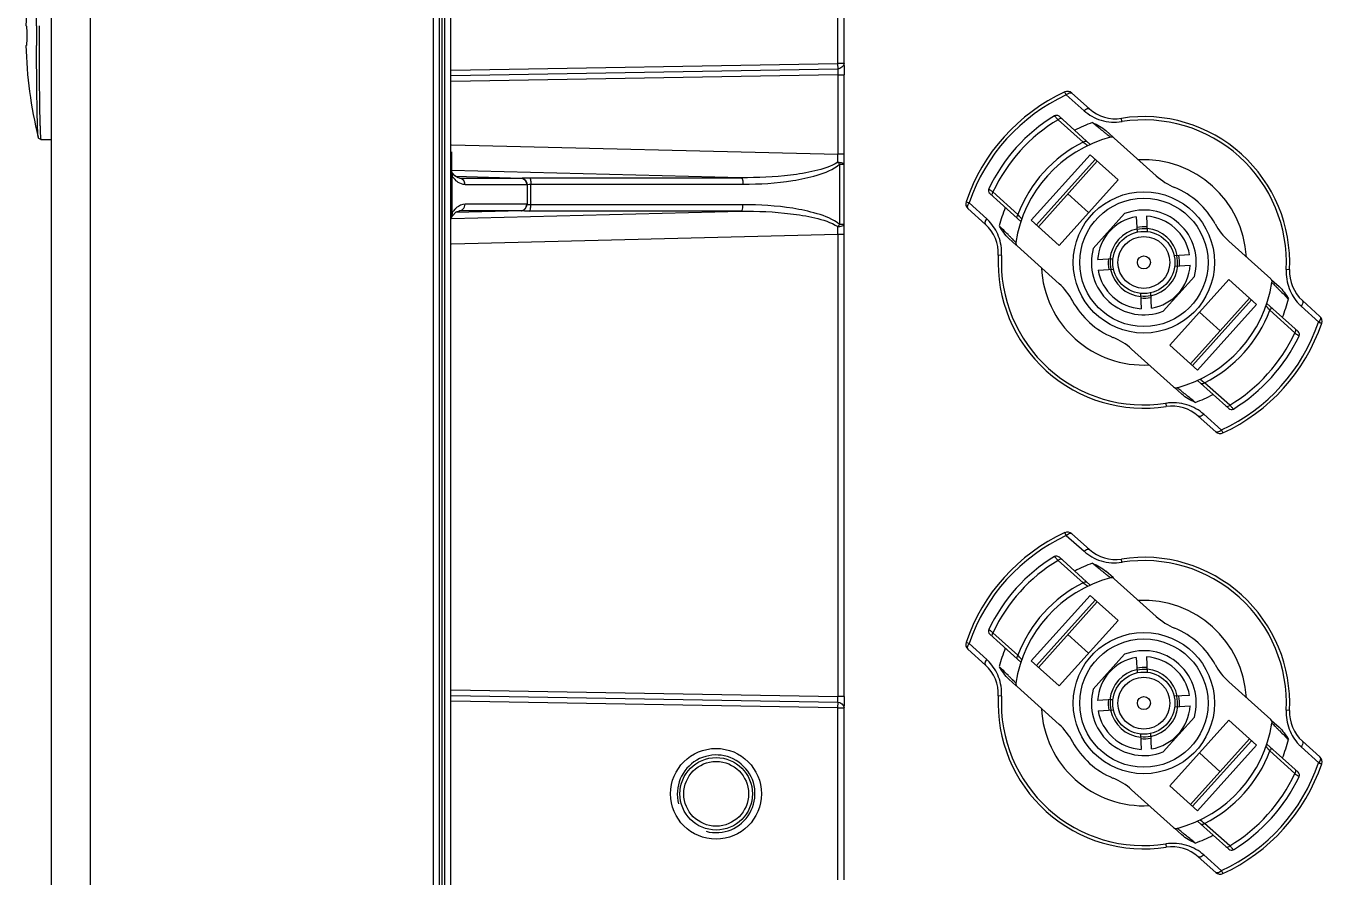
# Model space of a CAD drawing. Header units: millimetres. Extents: x 10297564 to 11610295, y -9287743 to -8409454.
# Drawn here: x 10483300 to 10485306, y -9077345 to -9076027 of the extents above; entities that cross this region are included whole.
import ezdxf

# ---------------------------------------------------------------- set-up
doc = ezdxf.new("R2010")
doc.units = ezdxf.units.MM
doc.header["$LTSCALE"] = 100
doc.layers.add('-0', color=7, linetype='Continuous')

# ---------------------------------------------------------------- blocks, each defined once
blk = doc.blocks.new('인버터 외형도')
at = {"layer": '-0', "linetype": 'Continuous'}
for p, q in [((85648.9, 54652.9), (85648.9, 52335.9)), ((85694.4, 52335.9), (85694.4, 54652.9)), ((86092.3, 54652.9), (86092.4, 52336)), ((86099.8, 52336), (86099.8, 54652.9)), ((86102.7, 52486.1), (86102.7, 54442.5)), ((86105.5, 54442.5), (86105.5, 52591.7)), ((86113, 52591.7), (86112.9, 54442.5)), ((86561.9, 54279.1), (86561.9, 54079.2)), ((86569.5, 54079.2), (86569.5, 54279.1)), ((85619.9, 54122.7), (85619.5, 54122.7)), ((85619.5, 54100.1), (85619.9, 54100.1)), ((86113.3, 54071.3), (86561.9, 54079.2)), ((86561.9, 54079.2), (86562, 54072.7)), ((86569.5, 54079.2), (86561.9, 54079.2)), ((86562, 54072.7), (86113.3, 54064.8)), ((86562.1, 54066.1), (86113.3, 54058.3)), ((86562.1, 54066.1), (86562.1, 53973.7)), ((86562.1, 54066.1), (86569.6, 54066.1)), ((86569.6, 53973.7), (86569.6, 54066.1)), ((86827.4, 54042.6), (86825.8, 54046)), ((86854.4, 54026.4), (86834, 54044.8)), ((86827.4, 54042.6), (86848, 54024.3)), ((86817.9, 54013.8), (86847.1, 53987.8)), ((86855.3, 53985.1), (86819, 54017.8)), ((86892.1, 54011.6), (86891.5, 54015.4)), ((86882.2, 53993.3), (86873.4, 54001.2)), ((85636.8, 53991), (85648.9, 53991)), ((86113.5, 53984.8), (86562.1, 53973.7)), ((86883.1, 53992.5), (86931.8, 53948.6)), ((86569.6, 53973.7), (86562.1, 53973.7)), ((86855.1, 53973.1), (86786.7, 53897.1)), ((86855.1, 53973.1), (86887.5, 53944)), ((86450.1, 53946.5), (86113.5, 53954.8)), ((86113.5, 53954), (86113.5, 53954.1)), ((86113.6, 53953.7), (86113.5, 53954.1)), ((86113.7, 53953.4), (86113.6, 53953.7)), ((86117.6, 53948.5), (86113.7, 53953.4)), ((86564.1, 53962.1), (86564.1, 53892.1)), ((86564.1, 53962.1), (86569.6, 53962.1)), ((86569.6, 53892.1), (86569.6, 53962.1)), ((86861.1, 53967.7), (86792.7, 53891.7)), ((86863.4, 53965.6), (86795, 53889.6)), ((86113.4, 53948.2), (86113.4, 53905.9)), ((86114.5, 53948.2), (86113.4, 53948.2)), ((86114.5, 53905.9), (86114.5, 53948.2)), ((86118.3, 53948.1), (86194.8, 53946.1)), ((86122.8, 53946.1), (86122.7, 53946.1)), ((86122.8, 53946.1), (86123.1, 53946.1)), ((86123.1, 53946.1), (86194.5, 53946.1)), ((86129.3, 53938.6), (86200.9, 53938.6)), ((86194.8, 53946.1), (86195.2, 53946.1)), ((86201.4, 53938.6), (86200.9, 53938.6)), ((86201.4, 53938.6), (86201.4, 53915.5)), ((86203.9, 53946.5), (86450.1, 53946.5)), ((86205.8, 53915.1), (86205.8, 53939)), ((86205.8, 53939), (86452, 53939)), ((86887.5, 53944), (86819, 53867.9)), ((86774.8, 53895.6), (86738.5, 53928.3)), ((86771.2, 53903.6), (86742.3, 53929.9)), ((86829.2, 53927.6), (86853.2, 53906)), ((86194.8, 53908), (86118.3, 53906)), ((86118.9, 53906.7), (86122.7, 53908)), ((86123.1, 53908), (86122.7, 53908)), ((86194.5, 53908), (86123.1, 53908)), ((86200.9, 53915.6), (86129.3, 53915.6)), ((86195.2, 53908), (86194.8, 53908)), ((86200.9, 53915.6), (86201.4, 53915.5)), ((86452, 53915.1), (86205.8, 53915.1)), ((86711.1, 53918.6), (86714.6, 53917.4)), ((86713.1, 53910.6), (86733.6, 53892.2)), ((86735, 53898.8), (86714.6, 53917.4)), ((86114.5, 53905.9), (86113.4, 53905.9)), ((86113.4, 53904.9), (86113.4, 53905.9)), ((86113.5, 53899.3), (86450.1, 53907.7)), ((86113.5, 53900), (86113.5, 53900.1)), ((86113.6, 53900.6), (86113.7, 53900.7)), ((86113.7, 53900.7), (86114.5, 53902)), ((86113.7, 53900.7), (86113.7, 53900.7)), ((86114.5, 53902), (86118.9, 53906.7)), ((86450.1, 53907.7), (86203.9, 53907.6)), ((86819, 53867.9), (86786.7, 53897.1)), ((86858.8, 53864.4), (86895.2, 53904.8)), ((86908.7, 53901.1), (86909.7, 53883)), ((86921.7, 53883.7), (86920.8, 53901.7)), ((86562.1, 53880.4), (86113.5, 53869.3)), ((86562.1, 53880.4), (86562.1, 53344.1)), ((86569.6, 53880.4), (86562.1, 53880.4)), ((86569.6, 53892.1), (86564.1, 53892.1)), ((86569.6, 53344.1), (86569.6, 53880.4)), ((86769.3, 53868.2), (86760.7, 53875.9)), ((86770.3, 53867.2), (86819, 53823.4)), ((87064.8, 53828.9), (87016.1, 53872.7)), ((86752.2, 53856.2), (86748.5, 53856.4)), ((86882, 53852.2), (86863.9, 53851.3)), ((86970.6, 53856.9), (86952.5, 53855.9)), ((86864.5, 53839.3), (86882.6, 53840.2)), ((86953.1, 53843.9), (86971.2, 53844.8)), ((87086.6, 53839.7), (87082.9, 53839.9)), ((86976.3, 53831.8), (86939.9, 53791.4)), ((86947.6, 53752.1), (87016.1, 53828.2)), ((87016.1, 53828.2), (87048.4, 53799.1)), ((87065.8, 53828), (87074.4, 53820.2)), ((86913.4, 53812.5), (86914.3, 53794.4)), ((86926.4, 53795), (86925.4, 53813.1)), ((86971.7, 53730.5), (87040.1, 53806.5)), ((86974, 53728.4), (87042.4, 53804.5)), ((87121.9, 53785.5), (87101.5, 53803.9)), ((87048.4, 53799.1), (86979.9, 53723)), ((87005.9, 53768.5), (86981.9, 53790.2)), ((87096.6, 53767.8), (87060.3, 53800.5)), ((87063.9, 53792.6), (87092.8, 53766.3)), ((87100.1, 53797.3), (87120.5, 53778.7)), ((86903.3, 53747.5), (86952, 53703.6)), ((86979.9, 53723), (86947.6, 53752.1)), ((86952.9, 53702.8), (86961.6, 53695)), ((87016.1, 53678.4), (86979.8, 53711)), ((87017.2, 53682.3), (86988, 53708.4)), ((86943, 53684.5), (86943.5, 53680.8)), ((86980.7, 53669.7), (87001.1, 53651.3)), ((87007.7, 53653.5), (86987.1, 53671.8)), ((87007.7, 53653.5), (87009.3, 53650.1)), ((86827.4, 53531), (86825.8, 53534.4)), ((86854.4, 53514.8), (86834, 53533.1)), ((86827.4, 53531), (86848, 53512.7)), ((86817.9, 53502.1), (86847.1, 53476.1)), ((86855.3, 53473.4), (86819, 53506.1)), ((86892.1, 53500), (86891.5, 53503.7)), ((86882.2, 53481.7), (86873.4, 53489.5)), ((86883.1, 53480.8), (86931.8, 53437)), ((86855.1, 53461.4), (86786.7, 53385.4)), ((86855.1, 53461.4), (86887.5, 53432.3)), ((86861.1, 53456), (86792.7, 53380)), ((86863.4, 53454), (86795, 53377.9)), ((86887.5, 53432.3), (86819, 53356.3)), ((86774.8, 53384), (86738.5, 53416.6)), ((86771.2, 53391.9), (86742.3, 53418.2)), ((86829.2, 53415.9), (86853.2, 53394.3)), ((86711.1, 53407), (86714.6, 53405.8)), ((86713.1, 53398.9), (86733.6, 53380.5)), ((86735, 53387.1), (86714.6, 53405.8)), ((86819, 53356.3), (86786.7, 53385.4)), ((86858.8, 53352.7), (86895.2, 53393.1)), ((86908.7, 53389.4), (86909.7, 53371.4)), ((86921.7, 53372), (86920.8, 53390.1)), ((86113.3, 53351.9), (86562.1, 53344.1)), ((86769.3, 53356.5), (86760.7, 53364.2)), ((86770.3, 53355.6), (86819, 53311.7)), ((87064.8, 53317.2), (87016.1, 53361.1)), ((86113.3, 53345.4), (86562.1, 53337.5)), ((86561.9, 53331), (86113.3, 53338.8)), ((86562.1, 53337.5), (86561.9, 53331)), ((86569.6, 53344.1), (86562.1, 53344.1)), ((86752.2, 53344.6), (86748.5, 53344.8)), ((86882, 53340.6), (86863.9, 53339.6)), ((86970.6, 53345.2), (86952.5, 53344.3)), ((86561.9, 53331), (86561.9, 53131.1)), ((86561.9, 53331), (86569.5, 53331)), ((86569.5, 53131.1), (86569.5, 53331)), ((86864.5, 53327.6), (86882.6, 53328.5)), ((86953.1, 53332.2), (86971.2, 53333.2)), ((87086.6, 53328), (87082.9, 53328.2)), ((86976.3, 53320.1), (86939.9, 53279.7)), ((86947.6, 53240.5), (87016.1, 53316.5)), ((87016.1, 53316.5), (87048.4, 53287.4)), ((87065.8, 53316.3), (87074.4, 53308.5)), ((86913.4, 53300.8), (86914.3, 53282.7)), ((86926.4, 53283.4), (86925.4, 53301.4)), ((86971.7, 53218.8), (87040.1, 53294.9)), ((86974, 53216.7), (87042.4, 53292.8)), ((87121.9, 53273.9), (87101.5, 53292.2)), ((87048.4, 53287.4), (86979.9, 53211.4)), ((87005.9, 53256.8), (86981.9, 53278.5)), ((87096.6, 53256.2), (87060.3, 53288.8)), ((87063.9, 53280.9), (87092.8, 53254.6)), ((87100.1, 53285.6), (87120.5, 53267)), ((86903.3, 53235.8), (86952, 53192)), ((86979.9, 53211.4), (86947.6, 53240.5)), ((86952.9, 53191.1), (86961.6, 53183.3)), ((87016.1, 53166.7), (86979.8, 53199.4)), ((87017.2, 53170.7), (86988, 53196.7)), ((86943, 53172.8), (86943.5, 53169.1)), ((86980.7, 53158), (87001.1, 53139.7)), ((87007.7, 53141.8), (86987.1, 53160.1)), ((87007.7, 53141.8), (87009.3, 53138.4))]:
    blk.add_line(p, q, dxfattribs=at)
for points in [[(86122.8, 53946.1), (86121.3, 53946.3), (86117.6, 53948.5)], [(86113.5, 53900), (86113.5, 53900.1), (86113.5, 53900.5), (86113.6, 53900.6)]]:
    blk.add_lwpolyline(points, dxfattribs=at)
for centre, radius in [((86917.5, 53848.1), 82), ((86917.5, 53848.1), 74.5), ((86917.5, 53848.1), 36.1), ((86917.5, 53848.1), 30.1), ((86917.5, 53848.1), 7.52), ((86917.5, 53336.4), 82), ((86917.5, 53336.4), 74.5), ((86917.5, 53336.4), 36.1), ((86917.5, 53336.4), 30.1), ((86917.5, 53336.4), 7.52), ((86420.7, 53231.1), 52.7), ((86420.9, 53231.1), 42.1), ((86420.9, 53231.1), 37.6)]:
    blk.add_circle(centre, radius, dxfattribs=at)
for centre, radius, start, end in [((86109.9, 54111.2), 490.6, 166.0807, 178.6594), ((92369.5, 54111.5), 6737.7, 179.90459, 180.09698), ((92503.8, 54111.5), 6869.1, 179.90643, 180.09515), ((86109.9, 54111.6), 490.6, 181.3422, 193.9209), ((86376.1, 54073.6), 193.4, 0.9495, 1.6583), ((86917.5, 53848.1), 218.2, 114.8676, 161.1324), ((86828.9, 54039.2), 7.52, 48, 114.8676), ((86917.5, 53848.1), 214.4, 114.8689, 161.1314), ((86837.4, 54031.8), 14.8, 129.2962, 132.6551), ((86917.5, 53848.1), 199.4, 121.3985, 154.6015), ((86917.5, 53848.1), 193.4, 121.0224, 154.9776), ((86816, 54014.4), 4.51, 48, 121.3985), ((87040.2, 54225.5), 307, 223.1811, 223.591), ((86884.6, 54060), 45.1, 228, 278.8333), ((86917.5, 53848.1), 169.3, 357.1667, 98.8333), ((86917.5, 53848.1), 165.5, 357.1676, 98.833), ((86917.5, 53848.1), 173.1, 110.1614, 117.5973), ((86885.3, 54050.9), 39.9, 279.4384, 279.8667), ((86917.5, 53848.1), 150.5, 104.8802, 171.1198), ((86917.5, 53848.1), 156.5, 116.7696, 159.2301), ((87047.1, 54256.1), 334.6, 233.8075, 233.9317), ((86880.1, 53989.1), 4.51, 48, 104.8802), ((87790.7, 53975.1), 1677.3, 179.9486, 180.7212), ((85247.7, 53965.4), 1314.4, 359.9544, 0.3605), ((84516.6, 53973.6), 2052.9, 359.6796, 0.0046), ((86281.8, 53950.9), 168.4, 179.1338, 179.2916), ((86226.3, 53951.8), 112.8, 178.8666, 179.1404), ((86117.7, 53954.1), 4.28, 180.9047, 188.7084), ((86537.3, 53940.6), 34.4, 38.6724, 43.8373), ((86917.5, 53848.1), 119.2, 3, 93), ((86369, 53949.9), 255.6, 179.3013, 179.5965), ((86587.9, 53948.5), 474.5, 179.6146, 180.0332), ((86982.1, 54004.6), 75.2, 228, 247.5718), ((86741.5, 53931.7), 4.51, 154.6015, 228), ((86556.3, 53688.3), 304.9, 52.4084, 52.821), ((86917.5, 53848.1), 94.1, 28.4282, 67.5718), ((86718.2, 53916.2), 7.52, 161.1324, 228), ((86726.4, 53908.6), 14.7, 143.3433, 146.7073), ((86917.5, 53848.1), 173.1, 158.4027, 165.8386), ((86917.5, 53848.1), 60.9, 344.4836, 111.5164), ((86117.7, 53900.1), 4.24, 172.7667, 179.106), ((86681, 53842.6), 78, 43.2552, 46.1552), ((86526.8, 53677.9), 332.7, 42.0688, 42.1936), ((86917.5, 53848.1), 53.8, 99.4302, 176.5698), ((86917.5, 53848.1), 53.8, 9.4302, 86.5698), ((86537.3, 53913.6), 34.4, 316.1648, 321.325), ((85249.4, 53888.7), 1312.7, 359.641, 0.0477), ((84517.2, 53880.5), 2052.4, 359.9968, 0.3219), ((86703.4, 53858.7), 45.1, 357.1667, 48), ((86917.5, 53848.1), 39.6, 101.7342, 174.2658), ((86917.5, 53848.1), 41.4, 84.6364, 101.3636), ((86917.5, 53848.1), 39.1, 84.2461, 101.7539), ((86917.5, 53848.1), 39.6, 11.7342, 84.2658), ((87066.4, 53928.7), 75.2, 208.4282, 228), ((86773.3, 53870.6), 4.51, 171.1198, 228), ((86917.5, 53848.1), 60.9, 164.4836, 291.5164), ((86917.5, 53848.1), 169.3, 177.1667, 278.8333), ((86917.5, 53848.1), 165.5, 177.1676, 278.833), ((86710.8, 53859), 41.5, 356.2133, 356.6341), ((86917.5, 53848.1), 41.4, 174.6364, 191.3636), ((86917.5, 53848.1), 39.1, 174.2461, 191.7539), ((86917.5, 53848.1), 39.1, 354.2461, 11.7539), ((86917.5, 53848.1), 41.4, 354.6364, 11.3636), ((86917.5, 53848.1), 119.2, 183, 273), ((86917.5, 53848.1), 53.8, 189.4302, 266.5698), ((86917.5, 53848.1), 39.6, 191.7342, 264.2658), ((86917.5, 53848.1), 39.6, 281.7342, 354.2658), ((86917.5, 53848.1), 53.8, 279.4302, 356.5698), ((87124.3, 53837.1), 41.6, 176.2191, 176.6393), ((87131.7, 53837.5), 45.1, 177.1667, 228), ((86768.7, 53767.5), 75.2, 28.4282, 48), ((86917.5, 53848.1), 150.5, 284.8802, 351.1198), ((87061.8, 53825.5), 4.51, 351.1198, 48), ((86917.5, 53848.1), 94.1, 208.4282, 247.5718), ((86917.5, 53848.1), 39.1, 264.2461, 281.7539), ((86917.5, 53848.1), 41.4, 264.6364, 281.3636), ((86917.5, 53848.1), 173.1, 338.4027, 345.8386), ((86917.5, 53848.1), 156.5, 296.7696, 339.2301), ((87308.3, 54018.2), 332.7, 222.0688, 222.1936), ((87154.1, 53853.6), 78, 223.2553, 226.1555), ((86917.5, 53848.1), 214.4, 294.8685, 341.1312), ((86917.5, 53848.1), 218.2, 294.8676, 341.1324), ((87108.9, 53787.3), 14.4, 323.3235, 326.803), ((87116.9, 53779.9), 7.52, 341.1324, 48), ((86853, 53691.6), 75.2, 48, 67.5718), ((86917.5, 53848.1), 193.4, 301.0224, 334.9776), ((86917.5, 53848.1), 199.4, 301.3985, 334.6015), ((87278.8, 54007.8), 304.9, 232.4084, 232.821), ((87093.6, 53764.5), 4.51, 334.6015, 48), ((86955, 53707), 4.51, 228, 284.8802), ((86788, 53440), 334.6, 53.8075, 53.9317), ((86949.8, 53645.2), 39.9, 99.4331, 99.8608), ((86917.5, 53848.1), 173.1, 290.1614, 297.5973), ((86794.9, 53470.7), 307, 43.1811, 43.591), ((86950.5, 53636.2), 45.1, 48, 98.8333), ((87019.1, 53681.7), 4.51, 228, 301.3985), ((86997.7, 53664.4), 14.8, 309.2931, 312.647), ((87006.1, 53656.9), 7.52, 228, 294.8676), ((86917.5, 53336.4), 218.2, 114.8676, 161.1324), ((86828.9, 53527.5), 7.52, 48, 114.8676), ((86917.5, 53336.4), 214.4, 114.8689, 161.1314), ((86837.4, 53520.1), 14.8, 129.2962, 132.6551), ((86917.5, 53336.4), 199.4, 121.3985, 154.6015), ((86917.5, 53336.4), 193.4, 121.0224, 154.9776), ((86816, 53502.7), 4.51, 48, 121.3985), ((87040.2, 53713.8), 307, 223.1811, 223.591), ((86884.6, 53548.3), 45.1, 228, 278.8333), ((86917.5, 53336.4), 169.3, 357.1667, 98.8333), ((86917.5, 53336.4), 165.5, 357.1676, 98.833), ((86917.5, 53336.4), 173.1, 110.1614, 117.5973), ((86885.3, 53539.2), 39.9, 279.4384, 279.8667), ((86917.5, 53336.4), 150.5, 104.8802, 171.1198), ((86917.5, 53336.4), 156.5, 116.7696, 159.2301), ((87047.1, 53744.4), 334.6, 233.8075, 233.9317), ((86880.1, 53477.5), 4.51, 48, 104.8802), ((86917.5, 53336.4), 119.2, 3, 93), ((86982.1, 53492.9), 75.2, 228, 247.5718), ((86741.5, 53420), 4.51, 154.6015, 228), ((86556.3, 53176.6), 304.9, 52.4084, 52.821), ((86917.5, 53336.4), 94.1, 28.4282, 67.5718), ((86718.2, 53404.5), 7.52, 161.1324, 228), ((86726.4, 53397), 14.7, 143.3433, 146.7073), ((86917.5, 53336.4), 173.1, 158.4027, 165.8386), ((86917.5, 53336.4), 60.9, 344.4836, 111.5164), ((86681, 53330.9), 78, 43.2552, 46.1552), ((86526.8, 53166.2), 332.7, 42.0688, 42.1936), ((86917.5, 53336.4), 53.8, 99.4302, 176.5698), ((86917.5, 53336.4), 53.8, 9.4302, 86.5698), ((86703.4, 53347), 45.1, 357.1667, 48), ((86917.5, 53336.4), 39.6, 101.7342, 174.2658), ((86917.5, 53336.4), 41.4, 84.6364, 101.3636), ((86917.5, 53336.4), 39.1, 84.2461, 101.7539), ((86917.5, 53336.4), 39.6, 11.7342, 84.2658), ((87066.4, 53417), 75.2, 208.4282, 228), ((86773.3, 53358.9), 4.51, 171.1198, 228), ((86917.5, 53336.4), 60.9, 164.4836, 291.5164), ((86917.5, 53336.4), 169.3, 177.1667, 278.8333), ((86917.5, 53336.4), 165.5, 177.1676, 278.833), ((86710.8, 53347.3), 41.5, 356.2133, 356.6341), ((86917.5, 53336.4), 41.4, 174.6364, 191.3636), ((86917.5, 53336.4), 39.1, 174.2461, 191.7539), ((86917.5, 53336.4), 39.1, 354.2461, 11.7539), ((86917.5, 53336.4), 41.4, 354.6364, 11.3636), ((86376.1, 53336.6), 193.4, 358.3433, 359.052), ((86917.5, 53336.4), 119.2, 183, 273), ((86917.5, 53336.4), 53.8, 189.4302, 266.5698), ((86917.5, 53336.4), 39.6, 191.7342, 264.2658), ((86917.5, 53336.4), 39.6, 281.7342, 354.2658), ((86917.5, 53336.4), 53.8, 279.4302, 356.5698), ((87124.3, 53325.5), 41.6, 176.2191, 176.6393), ((87131.7, 53325.8), 45.1, 177.1667, 228), ((86768.7, 53255.8), 75.2, 28.4282, 48), ((86917.5, 53336.4), 150.5, 284.8802, 351.1198), ((87061.8, 53313.9), 4.51, 351.1198, 48), ((86917.5, 53336.4), 94.1, 208.4282, 247.5718), ((86917.5, 53336.4), 39.1, 264.2461, 281.7539), ((86917.5, 53336.4), 41.4, 264.6364, 281.3636), ((86917.5, 53336.4), 173.1, 338.4027, 345.8386), ((86420.9, 53231.1), 45.1, 255, 195), ((86917.5, 53336.4), 156.5, 296.7696, 339.2301), ((87308.3, 53506.6), 332.7, 222.0688, 222.1936), ((87154.1, 53341.9), 78, 223.2553, 226.1555), ((86917.5, 53336.4), 214.4, 294.8685, 341.1312), ((86917.5, 53336.4), 218.2, 294.8676, 341.1324), ((87108.9, 53275.6), 14.4, 323.3235, 326.803), ((87116.9, 53268.3), 7.52, 341.1324, 48), ((86853, 53179.9), 75.2, 48, 67.5718), ((86917.5, 53336.4), 193.4, 301.0224, 334.9776), ((86917.5, 53336.4), 199.4, 301.3985, 334.6015), ((87278.8, 53496.2), 304.9, 232.4084, 232.821), ((87093.6, 53252.8), 4.51, 334.6015, 48), ((86955, 53195.3), 4.51, 228, 284.8802), ((86788, 52928.4), 334.6, 53.8075, 53.9317), ((86949.8, 53133.5), 39.9, 99.4331, 99.8608), ((86917.5, 53336.4), 173.1, 290.1614, 297.5973), ((86794.9, 52959), 307, 43.1811, 43.591), ((86950.5, 53124.5), 45.1, 48, 98.8333), ((87019.1, 53170.1), 4.51, 228, 301.3985), ((86997.7, 53152.7), 14.8, 309.2931, 312.647), ((87006.1, 53145.2), 7.52, 228, 294.8676)]:
    blk.add_arc(centre, radius, start, end, dxfattribs=at)
for points, knots in [([(85631.8, 54122.7), (85631.9, 54136), (85631.9, 54155.2), (85632.2, 54179.6), (85632.4, 54195.1), (85632.7, 54208.1), (85633, 54218.1), (85633.2, 54224.4), (85633.5, 54227.8), (85633.6, 54228.8), (85633.7, 54229.2)], [0, 0, 0, 0, 0.373092, 0.540336, 0.687709, 0.810684, 0.905485, 0.969214, 0.988795, 1, 1, 1, 1]), ([(85619.9, 54122.7), (85620, 54122.7), (85620.1, 54122.3), (85620.2, 54121.8), (85620.2, 54120.7), (85620.3, 54119.3), (85620.4, 54117.6), (85620.4, 54114.9), (85620.5, 54111.4), (85620.4, 54107.9), (85620.4, 54105.2), (85620.3, 54103.5), (85620.2, 54102.2), (85620.2, 54101.1), (85620.1, 54100.6), (85620, 54100.1), (85619.9, 54100.1)], [0, 0, 0, 0, 0.010483, 0.039103, 0.085264, 0.14729, 0.222848, 0.309073, 0.499983, 0.690892, 0.777122, 0.852693, 0.914729, 0.960897, 0.989519, 1, 1, 1, 1]), ([(85633.7, 53993.6), (85633.6, 53994), (85633.5, 53995.1), (85633.2, 53998.4), (85633, 54004.7), (85632.7, 54014.7), (85632.4, 54027.7), (85632.2, 54043.2), (85631.9, 54067.7), (85631.9, 54086.8), (85631.8, 54100.1)], [0, 0, 0, 0, 0.011205, 0.030786, 0.094517, 0.189318, 0.312292, 0.459665, 0.626909, 1, 1, 1, 1]), ([(85634.7, 54100.1), (85634.7, 54092.8), (85634.8, 54078.7), (85634.9, 54058.2), (85635.1, 54039.6), (85635.3, 54025.5), (85635.5, 54015.6), (85635.7, 54009.3), (85635.9, 54003.9), (85636, 53999.4), (85636.2, 53995.9), (85636.4, 53993.6), (85636.5, 53992.3), (85636.6, 53991.6), (85636.7, 53991.3), (85636.8, 53991), (85636.8, 53991)], [0, 0, 0, 0, 0.199768, 0.38923, 0.561953, 0.712072, 0.777028, 0.834493, 0.883978, 0.925065, 0.95741, 0.980743, 0.988975, 0.994898, 0.998527, 1, 1, 1, 1]), ([(86569.5, 54076.8), (86569.5, 54076), (86569.6, 54072.5), (86569.6, 54068.9), (86569.6, 54066.1)], [0, 0, 0, 0, 0.214299, 1, 1, 1, 1]), ([(86562, 54072.7), (86562.1, 54072.3), (86562.1, 54070.1), (86562.1, 54067.9), (86562.1, 54066.1)], [0, 0, 0, 0, 0.184971, 1, 1, 1, 1]), ([(86828, 54043.2), (86828.6, 54043.6), (86830.2, 54044.8), (86832.9, 54045.7), (86834, 54044.8)], [0, 0, 0, 0, 0.338702, 1, 1, 1, 1]), ([(86816.4, 54015.4), (86816, 54015.8), (86815.3, 54016.5), (86814.5, 54017.5), (86813.9, 54017.8), (86813.7, 54018.3), (86813.7, 54018.3)], [0, 0, 0, 0, 0.424919, 0.740108, 0.93407, 1, 1, 1, 1]), ([(86822.3, 54014.8), (86822.1, 54015), (86820.5, 54015.7), (86818.8, 54014.7), (86817.9, 54013.8)], [0, 0, 0, 0, 0.196664, 1, 1, 1, 1]), ([(86848, 54024.3), (86848.6, 54024.8), (86850.2, 54026.2), (86853.3, 54027.5), (86854.4, 54026.4)], [0, 0, 0, 0, 0.332084, 1, 1, 1, 1]), ([(86848, 54024.3), (86850.8, 54021.9), (86857, 54017.4), (86871.5, 54011.3), (86883.9, 54010.3), (86891.8, 54011.6)], [0, 0, 0, 0, 0.238069, 0.484653, 1, 1, 1, 1]), ([(86857.9, 54010.5), (86859.2, 54009.5), (86863.9, 54005.7), (86868.5, 54001.8), (86871.9, 53999.1)], [0, 0, 0, 0, 0.281113, 1, 1, 1, 1]), ([(86871.9, 53999.1), (86872.9, 53998.3), (86874.6, 53997), (86876.7, 53995.1), (86878.2, 53994.4), (86878.7, 53993.5), (86878.9, 53993.5)], [0, 0, 0, 0, 0.416449, 0.733013, 0.931329, 1, 1, 1, 1]), ([(85636.8, 53991), (85636.2, 53991), (85635.1, 53991.4), (85634.1, 53992.5), (85633.8, 53993.2), (85633.7, 53993.6)], [0, 0, 0, 0, 0.44044, 0.743308, 1, 1, 1, 1]), ([(86847.1, 53987.8), (86847.4, 53988.1), (86848.6, 53988.9), (86850.5, 53989.4), (86851.3, 53988.7)], [0, 0, 0, 0, 0.312788, 1, 1, 1, 1]), ([(86850.1, 53985.6), (86850.7, 53985.1), (86851.5, 53984.4), (86852.3, 53984.1), (86852.5, 53983.8), (86852.6, 53983.8)], [0, 0, 0, 0, 0.736988, 0.932727, 1, 1, 1, 1]), ([(86114.1, 53951.9), (86113.9, 53952.1), (86113.7, 53952.6), (86113.6, 53953.2), (86113.5, 53953.4)], [0, 0, 0, 0, 0.505501, 1, 1, 1, 1]), ([(86113.7, 53953.4), (86113.8, 53953.2), (86114, 53952.7), (86114.1, 53952.1), (86114.1, 53951.9)], [0, 0, 0, 0, 0.511737, 1, 1, 1, 1]), ([(86562.1, 53964.4), (86554, 53959.4), (86535.4, 53953.6), (86497.9, 53947.6), (86469.1, 53946.4), (86450.1, 53946.5)], [0, 0, 0, 0, 0.24995, 0.50004, 1, 1, 1, 1]), ([(86452, 53939), (86471.3, 53939), (86500.5, 53940.7), (86538, 53948.7), (86556.8, 53955.7), (86564.1, 53962.1)], [0, 0, 0, 0, 0.499521, 0.74974, 1, 1, 1, 1]), ([(86562.1, 53964.4), (86563.9, 53964.4), (86566.1, 53964.2), (86569.5, 53963), (86569.6, 53962.1)], [0, 0, 0, 0, 0.657205, 1, 1, 1, 1]), ([(86114.1, 53951.9), (86114, 53951.6), (86114.1, 53951), (86114.2, 53950.3), (86114.2, 53950)], [0, 0, 0, 0, 0.436317, 1, 1, 1, 1]), ([(86114.2, 53950), (86114.2, 53949.7), (86114.3, 53949.1), (86114.4, 53948.6), (86114.5, 53948.4)], [0, 0, 0, 0, 0.579557, 1, 1, 1, 1]), ([(86129.3, 53938.6), (86126.5, 53938.6), (86122.6, 53939.9), (86119.6, 53942.3), (86118.9, 53943)], [0, 0, 0, 0, 0.724471, 1, 1, 1, 1]), ([(86129.3, 53938.6), (86129.3, 53939.5), (86128.9, 53942.9), (86125.5, 53946), (86123.1, 53946.1)], [0, 0, 0, 0, 0.277616, 1, 1, 1, 1]), ([(86195.2, 53946.1), (86195.7, 53946.2), (86198.6, 53946.4), (86201.5, 53946.5), (86203.9, 53946.5)], [0, 0, 0, 0, 0.191542, 1, 1, 1, 1]), ([(86201.4, 53938.6), (86201.6, 53938.7), (86202.9, 53939), (86204.1, 53938.9), (86205.2, 53938.8)], [0, 0, 0, 0, 0.166858, 1, 1, 1, 1]), ([(86203.9, 53946.5), (86204.1, 53946.4), (86205.3, 53945.7), (86205.3, 53943.8), (86205.2, 53942.6)], [0, 0, 0, 0, 0.129826, 1, 1, 1, 1]), ([(86450.1, 53946.5), (86451, 53946.2), (86451.8, 53943), (86452, 53940.7), (86452, 53939)], [0, 0, 0, 0, 0.351765, 1, 1, 1, 1]), ([(86737.4, 53933.6), (86737.4, 53933.5), (86737.9, 53933.4), (86738.3, 53932.8), (86739.4, 53932.1), (86740.1, 53931.5), (86740.5, 53931.2)], [0, 0, 0, 0, 0.065935, 0.259896, 0.575085, 1, 1, 1, 1]), ([(86742.3, 53929.9), (86742, 53929.5), (86741.2, 53928.2), (86740.9, 53926.1), (86741.7, 53925.4)], [0, 0, 0, 0, 0.318855, 1, 1, 1, 1]), ([(86123.1, 53908), (86125.5, 53908.1), (86128.9, 53911.2), (86129.3, 53914.6), (86129.3, 53915.6)], [0, 0, 0, 0, 0.722384, 1, 1, 1, 1]), ([(86194.6, 53908), (86197.1, 53908.2), (86200.4, 53911.2), (86200.9, 53914.6), (86200.9, 53915.6)], [0, 0, 0, 0, 0.723596, 1, 1, 1, 1]), ([(86203.9, 53907.6), (86203, 53907.6), (86200.1, 53907.7), (86197.2, 53907.8), (86195.2, 53908)], [0, 0, 0, 0, 0.299767, 1, 1, 1, 1]), ([(86201.4, 53915.5), (86201.7, 53915.4), (86203, 53915.1), (86204.4, 53915.2), (86205.6, 53915.3)], [0, 0, 0, 0, 0.178119, 1, 1, 1, 1]), ([(86203.9, 53907.6), (86204.8, 53907.9), (86205.5, 53911.1), (86205.8, 53913.4), (86205.8, 53915.1)], [0, 0, 0, 0, 0.351765, 1, 1, 1, 1]), ([(86450.1, 53907.7), (86451, 53907.9), (86451.8, 53911.1), (86452, 53913.4), (86452, 53915.1)], [0, 0, 0, 0, 0.351765, 1, 1, 1, 1]), ([(86564.1, 53892.1), (86556.8, 53898.4), (86538, 53905.5), (86500.5, 53913.4), (86471.3, 53915.1), (86452, 53915.1)], [0, 0, 0, 0, 0.250262, 0.500479, 1, 1, 1, 1]), ([(86714.1, 53916.7), (86713.7, 53916.1), (86712.7, 53914.4), (86712.1, 53911.5), (86713.1, 53910.6)], [0, 0, 0, 0, 0.338669, 1, 1, 1, 1]), ([(86114.1, 53902.3), (86113.9, 53902), (86113.7, 53901.5), (86113.5, 53900.9), (86113.5, 53900.6)], [0, 0, 0, 0, 0.505898, 1, 1, 1, 1]), ([(86114.1, 53902.3), (86114.1, 53902), (86114, 53901.5), (86113.8, 53901), (86113.7, 53900.7)], [0, 0, 0, 0, 0.4876, 1, 1, 1, 1]), ([(86114.5, 53905.9), (86114.3, 53905), (86114.1, 53904), (86114, 53902.8), (86114.1, 53902.7)], [0, 0, 0, 0, 0.848059, 1, 1, 1, 1]), ([(86450.1, 53907.7), (86469.1, 53907.8), (86497.9, 53906.6), (86535.4, 53900.5), (86554, 53894.8), (86562.1, 53889.7)], [0, 0, 0, 0, 0.49995, 0.750008, 1, 1, 1, 1]), ([(86735, 53898.8), (86734.5, 53898.2), (86733.4, 53896.4), (86732.4, 53893.2), (86733.6, 53892.2)], [0, 0, 0, 0, 0.332083, 1, 1, 1, 1]), ([(86752.2, 53856.5), (86752.7, 53863.9), (86750.3, 53878.5), (86742.5, 53891), (86737.8, 53896)], [0, 0, 0, 0, 0.515411, 1, 1, 1, 1]), ([(86770.8, 53899.2), (86770.5, 53899.4), (86769.8, 53900.8), (86770.5, 53902.5), (86771.2, 53903.6)], [0, 0, 0, 0, 0.191653, 1, 1, 1, 1]), ([(86775.8, 53898.5), (86775.8, 53898.6), (86775.4, 53898.7), (86775, 53899.5), (86774.2, 53900.2), (86773.7, 53900.8)], [0, 0, 0, 0, 0.067289, 0.263023, 1, 1, 1, 1]), ([(86562.1, 53889.7), (86563.9, 53889.8), (86566.1, 53889.9), (86569.5, 53891.2), (86569.6, 53892.1)], [0, 0, 0, 0, 0.657242, 1, 1, 1, 1]), ([(86762.5, 53877.7), (86761.6, 53878.6), (86757.4, 53882.9), (86753.1, 53887.1), (86749.7, 53890.4)], [0, 0, 0, 0, 0.214659, 1, 1, 1, 1]), ([(86768.9, 53871.3), (86768.9, 53871.5), (86767.9, 53871.9), (86767.1, 53873.3), (86764.9, 53875.2), (86763.4, 53876.8), (86762.5, 53877.7)], [0, 0, 0, 0, 0.068681, 0.266975, 0.583551, 1, 1, 1, 1]), ([(87082.9, 53839.6), (87082.4, 53832.2), (87084.8, 53817.6), (87092.6, 53805.2), (87097.3, 53800.1)], [0, 0, 0, 0, 0.515411, 1, 1, 1, 1]), ([(87066.2, 53824.8), (87066.2, 53824.6), (87067.2, 53824.2), (87068, 53822.8), (87070.2, 53820.9), (87071.7, 53819.3), (87072.5, 53818.5)], [0, 0, 0, 0, 0.068681, 0.266975, 0.583551, 1, 1, 1, 1]), ([(87072.5, 53818.5), (87073.5, 53817.5), (87077.7, 53813.3), (87082, 53809.1), (87085.3, 53805.7)], [0, 0, 0, 0, 0.214659, 1, 1, 1, 1]), ([(87101.5, 53803.9), (87101.8, 53803.7), (87102.8, 53801.3), (87101.3, 53798.9), (87100.1, 53797.3)], [0, 0, 0, 0, 0.166451, 1, 1, 1, 1]), ([(87059.3, 53797.6), (87059.3, 53797.6), (87059.7, 53797.4), (87060.1, 53796.6), (87060.9, 53795.9), (87061.4, 53795.3)], [0, 0, 0, 0, 0.067289, 0.263023, 1, 1, 1, 1]), ([(87064.3, 53796.9), (87064.6, 53796.7), (87065.3, 53795.3), (87064.6, 53793.6), (87063.9, 53792.6)], [0, 0, 0, 0, 0.191653, 1, 1, 1, 1]), ([(87120.5, 53778.7), (87121, 53778.6), (87121.8, 53778.2), (87123, 53777.8), (87123.6, 53777.8), (87124, 53777.4), (87124, 53777.5)], [0, 0, 0, 0, 0.41407, 0.731866, 0.931777, 1, 1, 1, 1]), ([(87121.9, 53785.5), (87122.2, 53785.3), (87123.2, 53783.2), (87121.9, 53780.9), (87121, 53779.4)], [0, 0, 0, 0, 0.177307, 1, 1, 1, 1]), ([(87092.8, 53766.3), (87093.1, 53766.7), (87093.9, 53767.9), (87094.2, 53770), (87093.4, 53770.8)], [0, 0, 0, 0, 0.318855, 1, 1, 1, 1]), ([(87097.7, 53762.5), (87097.7, 53762.6), (87097.2, 53762.8), (87096.8, 53763.3), (87095.7, 53764), (87095, 53764.6), (87094.5, 53764.9)], [0, 0, 0, 0, 0.065935, 0.259896, 0.575085, 1, 1, 1, 1]), ([(86985, 53710.5), (86984.4, 53711), (86983.6, 53711.7), (86982.8, 53712), (86982.6, 53712.4), (86982.5, 53712.3)], [0, 0, 0, 0, 0.736988, 0.932727, 1, 1, 1, 1]), ([(86963.2, 53697), (86962.2, 53697.8), (86960.5, 53699.1), (86958.4, 53701), (86956.9, 53701.8), (86956.4, 53702.7), (86956.2, 53702.6)], [0, 0, 0, 0, 0.416449, 0.733013, 0.931329, 1, 1, 1, 1]), ([(86988, 53708.4), (86987.7, 53708), (86986.5, 53707.2), (86984.5, 53706.7), (86983.8, 53707.4)], [0, 0, 0, 0, 0.312788, 1, 1, 1, 1]), ([(86987.1, 53671.8), (86984.3, 53674.2), (86978.1, 53678.7), (86963.6, 53684.8), (86951.2, 53685.9), (86943.3, 53684.5)], [0, 0, 0, 0, 0.238069, 0.484653, 1, 1, 1, 1]), ([(86977.2, 53685.6), (86975.9, 53686.7), (86971.2, 53690.5), (86966.6, 53694.3), (86963.2, 53697)], [0, 0, 0, 0, 0.281113, 1, 1, 1, 1]), ([(87012.8, 53681.3), (87013, 53681.1), (87014.6, 53680.4), (87016.3, 53681.5), (87017.2, 53682.3)], [0, 0, 0, 0, 0.196664, 1, 1, 1, 1]), ([(86987.1, 53671.8), (86986.5, 53671.3), (86984.9, 53669.9), (86981.8, 53668.7), (86980.7, 53669.7)], [0, 0, 0, 0, 0.332084, 1, 1, 1, 1]), ([(87018.7, 53680.7), (87019.1, 53680.3), (87019.8, 53679.7), (87020.6, 53678.6), (87021.2, 53678.3), (87021.4, 53677.8), (87021.4, 53677.9)], [0, 0, 0, 0, 0.424919, 0.740108, 0.93407, 1, 1, 1, 1]), ([(87007.1, 53652.9), (87006.5, 53652.5), (87004.9, 53651.3), (87002.2, 53650.4), (87001.1, 53651.3)], [0, 0, 0, 0, 0.338712, 1, 1, 1, 1]), ([(86828, 53531.5), (86828.6, 53532), (86830.2, 53533.2), (86832.9, 53534.1), (86834, 53533.1)], [0, 0, 0, 0, 0.338702, 1, 1, 1, 1]), ([(86816.4, 53503.7), (86816, 53504.1), (86815.3, 53504.8), (86814.5, 53505.8), (86813.9, 53506.1), (86813.7, 53506.6), (86813.7, 53506.6)], [0, 0, 0, 0, 0.424919, 0.740108, 0.93407, 1, 1, 1, 1]), ([(86822.3, 53503.2), (86822.1, 53503.4), (86820.5, 53504), (86818.8, 53503), (86817.9, 53502.1)], [0, 0, 0, 0, 0.196664, 1, 1, 1, 1]), ([(86848, 53512.7), (86848.6, 53513.2), (86850.2, 53514.5), (86853.3, 53515.8), (86854.4, 53514.8)], [0, 0, 0, 0, 0.332084, 1, 1, 1, 1]), ([(86848, 53512.7), (86850.8, 53510.3), (86857, 53505.7), (86871.5, 53499.7), (86883.9, 53498.6), (86891.8, 53499.9)], [0, 0, 0, 0, 0.238069, 0.484653, 1, 1, 1, 1]), ([(86857.9, 53498.9), (86859.2, 53497.8), (86863.9, 53494), (86868.5, 53490.2), (86871.9, 53487.5)], [0, 0, 0, 0, 0.281113, 1, 1, 1, 1]), ([(86871.9, 53487.5), (86872.9, 53486.7), (86874.6, 53485.4), (86876.7, 53483.4), (86878.2, 53482.7), (86878.7, 53481.8), (86878.9, 53481.8)], [0, 0, 0, 0, 0.416449, 0.733013, 0.931329, 1, 1, 1, 1]), ([(86847.1, 53476.1), (86847.4, 53476.4), (86848.6, 53477.3), (86850.5, 53477.7), (86851.3, 53477)], [0, 0, 0, 0, 0.312788, 1, 1, 1, 1]), ([(86850.1, 53473.9), (86850.7, 53473.5), (86851.5, 53472.8), (86852.3, 53472.4), (86852.5, 53472.1), (86852.6, 53472.1)], [0, 0, 0, 0, 0.736988, 0.932727, 1, 1, 1, 1]), ([(86737.4, 53421.9), (86737.4, 53421.8), (86737.9, 53421.7), (86738.3, 53421.2), (86739.4, 53420.5), (86740.1, 53419.9), (86740.5, 53419.5)], [0, 0, 0, 0, 0.065935, 0.259896, 0.575085, 1, 1, 1, 1]), ([(86742.3, 53418.2), (86742, 53417.8), (86741.2, 53416.5), (86740.9, 53414.4), (86741.7, 53413.7)], [0, 0, 0, 0, 0.318855, 1, 1, 1, 1]), ([(86714.1, 53405), (86713.7, 53404.4), (86712.7, 53402.7), (86712.1, 53399.9), (86713.1, 53398.9)], [0, 0, 0, 0, 0.338669, 1, 1, 1, 1]), ([(86735, 53387.1), (86734.5, 53386.5), (86733.4, 53384.7), (86732.4, 53381.6), (86733.6, 53380.5)], [0, 0, 0, 0, 0.332083, 1, 1, 1, 1]), ([(86752.2, 53344.9), (86752.7, 53352.2), (86750.3, 53366.8), (86742.5, 53379.3), (86737.8, 53384.3)], [0, 0, 0, 0, 0.515411, 1, 1, 1, 1]), ([(86770.8, 53387.6), (86770.5, 53387.8), (86769.8, 53389.2), (86770.5, 53390.9), (86771.2, 53391.9)], [0, 0, 0, 0, 0.191653, 1, 1, 1, 1]), ([(86775.8, 53386.8), (86775.8, 53386.9), (86775.4, 53387.1), (86775, 53387.9), (86774.2, 53388.6), (86773.7, 53389.1)], [0, 0, 0, 0, 0.067289, 0.263023, 1, 1, 1, 1]), ([(86762.5, 53366), (86761.6, 53366.9), (86757.4, 53371.2), (86753.1, 53375.4), (86749.7, 53378.7)], [0, 0, 0, 0, 0.214659, 1, 1, 1, 1]), ([(86768.9, 53359.6), (86768.9, 53359.8), (86767.9, 53360.3), (86767.1, 53361.6), (86764.9, 53363.5), (86763.4, 53365.1), (86762.5, 53366)], [0, 0, 0, 0, 0.068681, 0.266975, 0.583551, 1, 1, 1, 1]), ([(86562.1, 53337.5), (86562.1, 53337.9), (86562.1, 53340.1), (86562.1, 53342.3), (86562.1, 53344.1)], [0, 0, 0, 0, 0.184971, 1, 1, 1, 1]), ([(86569.6, 53344.1), (86569.6, 53341.3), (86569.6, 53337.7), (86569.5, 53334.2), (86569.5, 53333.4)], [0, 0, 0, 0, 0.785685, 1, 1, 1, 1]), ([(87082.9, 53327.9), (87082.4, 53320.6), (87084.8, 53306), (87092.6, 53293.5), (87097.3, 53288.5)], [0, 0, 0, 0, 0.515411, 1, 1, 1, 1]), ([(87066.2, 53313.2), (87066.2, 53313), (87067.2, 53312.5), (87068, 53311.2), (87070.2, 53309.3), (87071.7, 53307.7), (87072.5, 53306.8)], [0, 0, 0, 0, 0.068681, 0.266975, 0.583551, 1, 1, 1, 1]), ([(87072.5, 53306.8), (87073.5, 53305.9), (87077.7, 53301.6), (87082, 53297.4), (87085.3, 53294.1)], [0, 0, 0, 0, 0.214659, 1, 1, 1, 1]), ([(87101.5, 53292.2), (87101.8, 53292), (87102.8, 53289.7), (87101.3, 53287.2), (87100.1, 53285.6)], [0, 0, 0, 0, 0.166451, 1, 1, 1, 1]), ([(87059.3, 53286), (87059.3, 53285.9), (87059.7, 53285.7), (87060.1, 53284.9), (87060.9, 53284.2), (87061.4, 53283.7)], [0, 0, 0, 0, 0.067289, 0.263023, 1, 1, 1, 1]), ([(87064.3, 53285.2), (87064.6, 53285), (87065.3, 53283.6), (87064.6, 53281.9), (87063.9, 53280.9)], [0, 0, 0, 0, 0.191653, 1, 1, 1, 1]), ([(87120.5, 53267), (87121, 53267), (87121.8, 53266.6), (87123, 53266.1), (87123.6, 53266.1), (87124, 53265.8), (87124, 53265.8)], [0, 0, 0, 0, 0.41407, 0.731866, 0.931777, 1, 1, 1, 1]), ([(87121.9, 53273.9), (87122.2, 53273.6), (87123.2, 53271.5), (87121.9, 53269.2), (87121, 53267.7)], [0, 0, 0, 0, 0.177307, 1, 1, 1, 1]), ([(87092.8, 53254.6), (87093.1, 53255), (87093.9, 53256.3), (87094.2, 53258.4), (87093.4, 53259.1)], [0, 0, 0, 0, 0.318855, 1, 1, 1, 1]), ([(87097.7, 53250.9), (87097.7, 53251), (87097.2, 53251.1), (87096.8, 53251.6), (87095.7, 53252.3), (87095, 53252.9), (87094.5, 53253.3)], [0, 0, 0, 0, 0.065935, 0.259896, 0.575085, 1, 1, 1, 1]), ([(86985, 53198.9), (86984.4, 53199.3), (86983.6, 53200), (86982.8, 53200.4), (86982.6, 53200.7), (86982.5, 53200.7)], [0, 0, 0, 0, 0.736988, 0.932727, 1, 1, 1, 1]), ([(86963.2, 53185.3), (86962.2, 53186.1), (86960.5, 53187.4), (86958.4, 53189.4), (86956.9, 53190.1), (86956.4, 53191), (86956.2, 53191)], [0, 0, 0, 0, 0.416449, 0.733013, 0.931329, 1, 1, 1, 1]), ([(86988, 53196.7), (86987.7, 53196.4), (86986.5, 53195.5), (86984.5, 53195.1), (86983.8, 53195.8)], [0, 0, 0, 0, 0.312788, 1, 1, 1, 1]), ([(86987.1, 53160.1), (86984.3, 53162.5), (86978.1, 53167.1), (86963.6, 53173.1), (86951.2, 53174.2), (86943.3, 53172.9)], [0, 0, 0, 0, 0.238069, 0.484653, 1, 1, 1, 1]), ([(86977.2, 53173.9), (86975.9, 53175), (86971.2, 53178.8), (86966.6, 53182.6), (86963.2, 53185.3)], [0, 0, 0, 0, 0.281113, 1, 1, 1, 1]), ([(87012.8, 53169.6), (87013, 53169.4), (87014.6, 53168.8), (87016.3, 53169.8), (87017.2, 53170.7)], [0, 0, 0, 0, 0.196664, 1, 1, 1, 1]), ([(86987.1, 53160.1), (86986.5, 53159.6), (86984.9, 53158.3), (86981.8, 53157), (86980.7, 53158)], [0, 0, 0, 0, 0.332084, 1, 1, 1, 1]), ([(87018.7, 53169.1), (87019.1, 53168.7), (87019.8, 53168), (87020.6, 53167), (87021.2, 53166.7), (87021.4, 53166.2), (87021.4, 53166.2)], [0, 0, 0, 0, 0.424919, 0.740108, 0.93407, 1, 1, 1, 1]), ([(87007.1, 53141.3), (87006.5, 53140.8), (87004.9, 53139.6), (87002.2, 53138.7), (87001.1, 53139.7)], [0, 0, 0, 0, 0.338712, 1, 1, 1, 1])]:
    blk.add_open_spline(points, degree=3, knots=knots, dxfattribs=at)
for points in [[(86569.5, 54079.2), (86569.4, 54075.9), (86565.3, 54072.7), (86562, 54072.7)], [(86857.9, 54010.5), (86863.4, 54008), (86868.9, 54005.2), (86873.4, 54001.2)], [(86847.1, 53987.8), (86847.9, 53987.2), (86848.7, 53986.6), (86849.5, 53986)], [(86118.9, 53943), (86117.2, 53944.6), (86115.7, 53946.3), (86114.5, 53948.2)], [(86194.8, 53946.1), (86198, 53945.9), (86200.9, 53941.8), (86200.9, 53938.6)], [(86195.2, 53946.1), (86198.4, 53945.9), (86201.3, 53941.9), (86201.4, 53938.6)], [(86205.6, 53942.4), (86205.7, 53941.3), (86205.8, 53940.1), (86205.8, 53939)], [(86117.2, 53909.4), (86116.2, 53908.3), (86115.3, 53907.1), (86114.5, 53905.9)], [(86119.5, 53911.7), (86118.7, 53911), (86117.9, 53910.2), (86117.2, 53909.4)], [(86129.3, 53915.6), (86125.8, 53915.6), (86122.2, 53913.9), (86119.5, 53911.7)], [(86195.2, 53908), (86198.4, 53908.2), (86201.3, 53912.2), (86201.4, 53915.5)], [(86113.5, 53900.1), (86113.4, 53901.7), (86113.4, 53903.3), (86113.4, 53904.9)], [(86773.2, 53901.3), (86772.6, 53902.1), (86771.9, 53902.8), (86771.2, 53903.6)], [(86760.7, 53875.9), (86756.2, 53880), (86752.9, 53885.2), (86749.7, 53890.4)], [(87074.4, 53820.2), (87078.9, 53816.2), (87082.2, 53810.9), (87085.3, 53805.7)], [(87061.9, 53794.8), (87062.5, 53794.1), (87063.2, 53793.3), (87063.9, 53792.6)], [(86988, 53708.4), (86987.2, 53708.9), (86986.4, 53709.5), (86985.6, 53710.1)], [(86977.2, 53685.6), (86971.7, 53688.2), (86966.1, 53690.9), (86961.6, 53695)], [(86857.9, 53498.9), (86863.4, 53496.3), (86868.9, 53493.5), (86873.4, 53489.5)], [(86847.1, 53476.1), (86847.9, 53475.5), (86848.7, 53474.9), (86849.5, 53474.4)], [(86773.2, 53389.7), (86772.6, 53390.4), (86771.9, 53391.1), (86771.2, 53391.9)], [(86760.7, 53364.2), (86756.2, 53368.3), (86752.9, 53373.6), (86749.7, 53378.7)], [(86562.1, 53337.5), (86565.3, 53337.5), (86569.4, 53334.3), (86569.5, 53331)], [(87074.4, 53308.5), (87078.9, 53304.5), (87082.2, 53299.2), (87085.3, 53294.1)], [(87061.9, 53283.1), (87062.5, 53282.4), (87063.2, 53281.7), (87063.9, 53280.9)], [(86988, 53196.7), (86987.2, 53197.3), (86986.4, 53197.9), (86985.6, 53198.4)], [(86977.2, 53173.9), (86971.7, 53176.5), (86966.1, 53179.2), (86961.6, 53183.3)]]:
    blk.add_open_spline(points, degree=3, dxfattribs=at)

msp = doc.modelspace()

# ---------------------------------------------------------------- block references
at = {"xscale": 1.333333333333333, "yscale": 1.333333333333333, "zscale": 1.333333333333333}
msp.add_blockref('인버터 외형도', (10369140.6, -9148191), dxfattribs=at)

doc.saveas('drawing.dxf')
